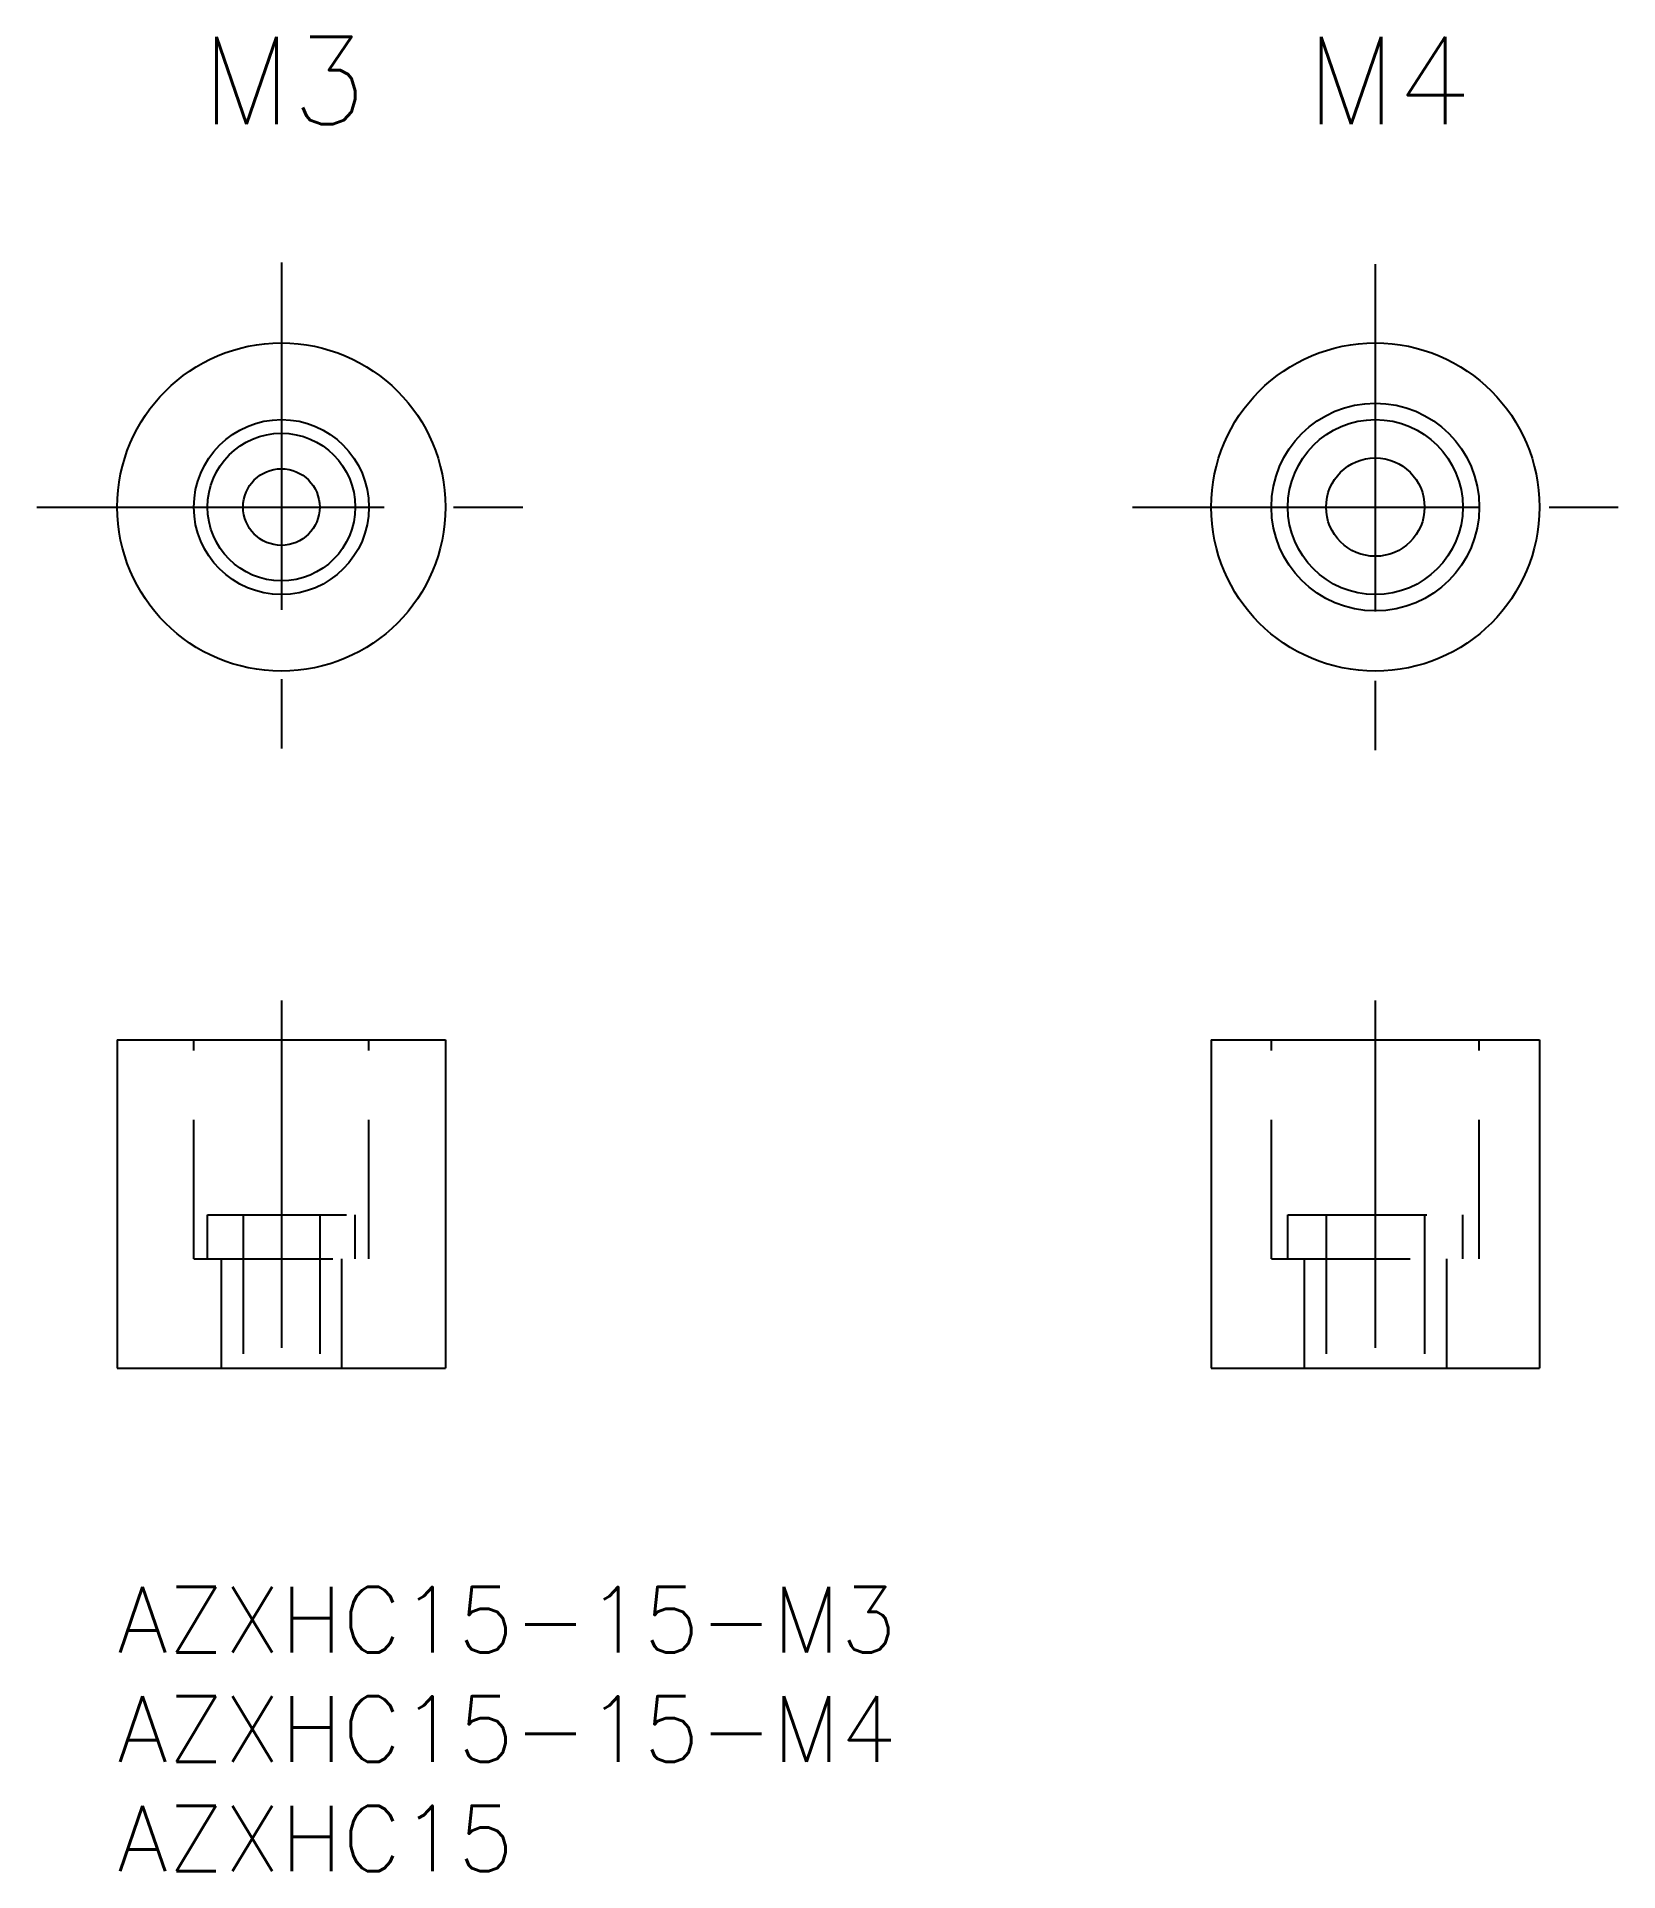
# Model space of a CAD drawing. Extents: x -3.7 to 68.6, y -13 to 70.9.
import ezdxf

# ---------------------------------------------------------------- set-up
doc = ezdxf.new("R2010")
doc.units = 0
doc.header["$LTSCALE"] = 0.5
doc.linetypes.add('CENTER', pattern=[50.8, 31.75, -6.35, 6.35, -6.35])
doc.linetypes.add('DASHED', pattern=[19.05, 12.7, -6.35])
for name, color, linetype in [('MSM_CENTER', 1, 'CENTER'), ('MSM_CONTINUOUS', 7, 'CONTINUOUS'), ('MSM_DASHED', 4, 'DASHED'), ('MSM_PART_NUMBER', 7, 'CONTINUOUS')]:
    doc.layers.add(name, color=color, linetype=linetype)
doc.styles.get("Standard").update_dxf_attribs({"font": 'txt.shx', "height": 1, "bigfont": 'bigfont.shx'})

# ---------------------------------------------------------------- blocks, each defined once
blk = doc.blocks.new('*U2')
at = {"layer": 'MSM_PART_NUMBER'}
blk.add_text('AZXHC15-15-M3', height=3, dxfattribs=at).set_placement((0, -3))
blk = doc.blocks.new('*U3')
at = {"layer": 'MSM_PART_NUMBER'}
blk.add_text('AZXHC15-15-M4', height=3, dxfattribs=at).set_placement((0, -8))
blk = doc.blocks.new('*U4')
at = {"layer": 'MSM_PART_NUMBER'}
blk.add_text('AZXHC15', height=3, dxfattribs=at).set_placement((0, -13))

msp = doc.modelspace()

# ---------------------------------------------------------------- linework, layer by layer
at = {"layer": 'MSM_CENTER'}
for p, q in [((7.5, 60.542), (7.5, 38.172)), ((57.5, 60.463), (57.5, 38.251)), ((-3.685, 49.357), (18.685, 49.357)), ((46.394, 49.357), (68.606, 49.357)), ((7.5, 26.804), (7.5, 8.503)), ((57.5, 26.804), (57.5, 8.503))]:
    msp.add_line(p, q, dxfattribs=at)
at = {"layer": 'MSM_CONTINUOUS'}
for p, q in [((0, 25), (15, 25)), ((0, 25), (0, 10)), ((15, 25), (15, 10)), ((50, 25), (65, 25)), ((50, 25), (50, 10)), ((65, 25), (65, 10)), ((0, 10), (15, 10)), ((50, 10), (65, 10))]:
    msp.add_line(p, q, dxfattribs=at)
for centre, radius in [((7.5, 49.357), 7.5), ((57.5, 49.357), 7.5), ((57.5, 49.357), 4.75), ((7.5, 49.357), 4), ((57.5, 49.357), 4), ((7.5, 49.357), 3.375), ((57.5, 49.357), 2.25), ((7.5, 49.357), 1.75)]:
    msp.add_circle(centre, radius, dxfattribs=at)
at = {"layer": 'MSM_DASHED'}
for p, q in [((3.5, 15), (3.5, 25)), ((3.75, 25), (3.75, 25)), ((7.5, 25), (7.5, 25)), ((11.5, 15), (11.5, 25)), ((52.75, 15), (52.75, 25)), ((62.25, 15), (62.25, 25)), ((4.125, 17), (10.875, 17)), ((4.125, 15), (4.125, 17)), ((5.75, 17), (5.75, 10)), ((9.25, 17), (9.25, 10)), ((10.875, 15), (10.875, 17)), ((53.5, 15), (53.5, 17)), ((53.5, 17), (61.5, 17)), ((55.25, 17), (55.25, 10)), ((59.75, 17), (59.75, 10)), ((61.5, 15), (61.5, 17)), ((3.5, 15), (11.5, 15)), ((4.75, 15), (4.75, 10)), ((10.25, 15), (10.25, 10)), ((52.75, 15), (62.25, 15)), ((54.25, 15), (54.25, 10)), ((60.75, 15), (60.75, 10))]:
    msp.add_line(p, q, dxfattribs=at)

# ---------------------------------------------------------------- block references
at = {"layer": 'MSM_CONTINUOUS'}
for name in ['*U2', '*U3', '*U4']:
    msp.add_blockref(name, (0, 0), dxfattribs=at)

# ---------------------------------------------------------------- texts
for s, p in [('M3', (3.845, 66.857)), ('M4', (54.345, 66.857))]:
    msp.add_text(s, height=4, dxfattribs=at).set_placement(p)

doc.saveas('drawing.dxf')
